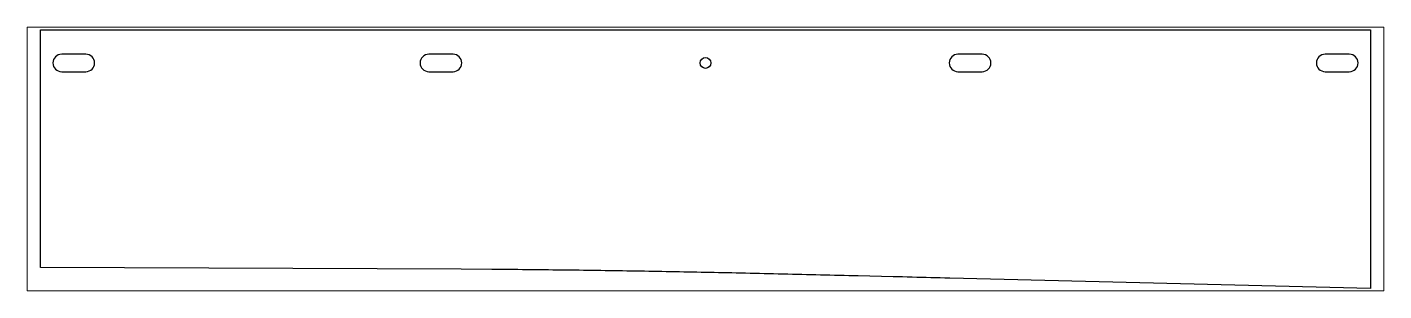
# Paper-space layout 'Layout1' of a CAD drawing. Header units: millimetres. Extents: x 0 to 257, y 72 to 123.
# The model-space entities are those that its viewports show. They can reach past a viewport. Long polylines and large blocks are cut down to what shows.
import ezdxf

# ---------------------------------------------------------------- set-up
doc = ezdxf.new("R2010")
doc.units = ezdxf.units.MM
doc.header["$LTSCALE"] = 25
doc.layers.add('3_Pezzi', color=7, linetype='Continuous')
doc.layers.add('5_Bulloni', color=7, linetype='Continuous')

# ---------------------------------------------------------------- blocks, each defined once
blk = doc.blocks.new('BL1553344784_00001')
at = {"layer": '5_Bulloni', "color": 4, "linetype": 'Continuous'}
for p, q in [((27.25, 63), (12.75, 63)), ((12.75, 52.5), (27.25, 52.5))]:
    blk.add_line(p, q, dxfattribs=at)
for centre, start, end in [((12.75, 57.75), 90, 270), ((27.25, 57.75), 270, 90)]:
    blk.add_arc(centre, 5.25, start, end, dxfattribs=at)
blk = doc.blocks.new('BL1553344784_00002')
at = {"layer": '5_Bulloni', "color": 2, "linetype": 'Continuous'}
blk.add_circle((398.78, 57.75), 3.25, dxfattribs=at)
blk = doc.blocks.new('BL1553344784_00003')
at = {"layer": '5_Bulloni', "color": 4, "linetype": 'Continuous'}
for p, q in [((247.41, 63), (232.91, 63)), ((232.91, 52.5), (247.41, 52.5))]:
    blk.add_line(p, q, dxfattribs=at)
for centre, start, end in [((232.91, 57.75), 90, 270), ((247.41, 57.75), 270, 90)]:
    blk.add_arc(centre, 5.25, start, end, dxfattribs=at)
blk = doc.blocks.new('BL1553344784_00004')
at = {"layer": '5_Bulloni', "color": 4, "linetype": 'Continuous'}
for p, q in [((564.65, 63), (550.15, 63)), ((550.15, 52.5), (564.65, 52.5))]:
    blk.add_line(p, q, dxfattribs=at)
for centre, start, end in [((550.15, 57.75), 90, 270), ((564.65, 57.75), 270, 90)]:
    blk.add_arc(centre, 5.25, start, end, dxfattribs=at)
blk = doc.blocks.new('BL1553344784_00005')
at = {"layer": '5_Bulloni', "color": 4, "linetype": 'Continuous'}
for p, q in [((784.81, 63), (770.31, 63)), ((770.31, 52.5), (784.81, 52.5))]:
    blk.add_line(p, q, dxfattribs=at)
for centre, start, end in [((770.31, 57.75), 90, 270), ((784.81, 57.75), 270, 90)]:
    blk.add_arc(centre, 5.25, start, end, dxfattribs=at)
blk = doc.blocks.new('BL1553344784_00006')
at = {"layer": '3_Pezzi', "color": 3, "linetype": 'Continuous'}
for p, q in [((0, -65.09), (0, 77.75)), ((0, 77.75), (797.56, 77.75)), ((797.56, 77.75), (797.56, -77.7)), ((252.36, -66.25), (0, -65.09)), ((270.66, -66.35), (252.36, -66.25)), ((273.28, -66.37), (270.66, -66.35)), ((275.89, -66.39), (273.28, -66.37)), ((278.51, -66.41), (275.89, -66.39)), ((281.12, -66.43), (278.51, -66.41)), ((283.73, -66.45), (281.12, -66.43)), ((286.35, -66.47), (283.73, -66.45)), ((288.96, -66.5), (286.35, -66.47)), ((291.58, -66.52), (288.96, -66.5)), ((294.19, -66.55), (291.58, -66.52)), ((296.81, -66.57), (294.19, -66.55)), ((299.42, -66.6), (296.81, -66.57)), ((302.04, -66.62), (299.42, -66.6)), ((304.65, -66.65), (302.04, -66.62)), ((307.27, -66.68), (304.65, -66.65)), ((309.89, -66.71), (307.27, -66.68)), ((312.5, -66.74), (309.89, -66.71)), ((315.11, -66.77), (312.5, -66.74)), ((317.73, -66.81), (315.11, -66.77)), ((320.34, -66.84), (317.73, -66.81)), ((322.96, -66.87), (320.34, -66.84)), ((325.57, -66.91), (322.96, -66.87)), ((328.19, -66.94), (325.57, -66.91)), ((330.8, -66.98), (328.19, -66.94)), ((333.41, -67.01), (330.8, -66.98)), ((336.03, -67.05), (333.41, -67.01)), ((338.64, -67.09), (336.03, -67.05)), ((341.26, -67.13), (338.64, -67.09)), ((343.87, -67.17), (341.26, -67.13)), ((346.48, -67.21), (343.86, -67.17)), ((349.09, -67.25), (346.48, -67.21)), ((351.71, -67.29), (349.09, -67.25)), ((354.32, -67.33), (351.71, -67.29)), ((356.94, -67.38), (354.32, -67.33)), ((359.55, -67.42), (356.94, -67.38)), ((362.17, -67.46), (359.55, -67.42)), ((364.79, -67.51), (362.17, -67.46)), ((367.4, -67.55), (364.79, -67.51)), ((370.02, -67.6), (367.4, -67.55)), ((372.63, -67.65), (370.02, -67.6)), ((375.25, -67.7), (372.63, -67.65)), ((377.86, -67.74), (375.25, -67.7)), ((380.48, -67.79), (377.86, -67.74)), ((383.1, -67.84), (380.48, -67.79)), ((385.71, -67.89), (383.1, -67.84)), ((388.33, -67.94), (385.71, -67.89)), ((390.94, -67.99), (388.33, -67.94)), ((393.55, -68.04), (390.94, -67.99)), ((396.17, -68.09), (393.55, -68.04)), ((398.78, -68.15), (396.17, -68.09)), ((401.4, -68.2), (398.78, -68.15)), ((404.01, -68.25), (401.4, -68.2)), ((406.62, -68.31), (404.01, -68.25)), ((409.24, -68.36), (406.62, -68.31)), ((411.85, -68.42), (409.24, -68.36)), ((414.47, -68.47), (411.85, -68.42)), ((417.08, -68.53), (414.47, -68.47)), ((417.09, -68.53), (417.08, -68.53)), ((419.91, -68.59), (417.09, -68.53)), ((422.72, -68.65), (419.91, -68.59)), ((425.54, -68.71), (422.72, -68.65)), ((428.35, -68.77), (425.54, -68.71)), ((431.17, -68.84), (428.35, -68.77)), ((433.98, -68.9), (431.17, -68.84)), ((436.8, -68.96), (433.98, -68.9)), ((439.61, -69.02), (436.8, -68.96)), ((442.43, -69.09), (439.61, -69.02)), ((445.24, -69.15), (442.43, -69.09)), ((448.06, -69.22), (445.24, -69.15)), ((450.87, -69.28), (448.06, -69.22)), ((453.68, -69.35), (450.87, -69.28)), ((456.5, -69.42), (453.68, -69.35)), ((459.31, -69.48), (456.5, -69.42)), ((462.13, -69.55), (459.31, -69.48)), ((464.95, -69.61), (462.13, -69.55)), ((467.76, -69.68), (464.95, -69.61)), ((470.58, -69.75), (467.76, -69.68)), ((473.39, -69.81), (470.58, -69.75)), ((476.21, -69.88), (473.39, -69.81)), ((479.03, -69.95), (476.21, -69.88)), ((481.84, -70.02), (479.03, -69.95)), ((484.66, -70.09), (481.84, -70.02)), ((487.47, -70.16), (484.66, -70.09)), ((490.29, -70.22), (487.47, -70.16)), ((511.3, -70.74), (490.29, -70.22)), ((511.31, -70.74), (511.3, -70.74)), ((514.14, -70.81), (511.31, -70.74)), ((516.96, -70.88), (514.14, -70.81)), ((519.79, -70.95), (516.96, -70.88)), ((522.61, -71.02), (519.79, -70.95)), ((525.43, -71.09), (522.61, -71.02)), ((528.26, -71.16), (525.43, -71.09)), ((531.08, -71.23), (528.26, -71.16)), ((533.9, -71.3), (531.08, -71.23)), ((536.73, -71.37), (533.9, -71.3)), ((539.55, -71.44), (536.73, -71.37)), ((542.37, -71.51), (539.55, -71.44)), ((545.2, -71.57), (542.37, -71.51)), ((797.56, -77.7), (545.2, -71.57))]:
    blk.add_line(p, q, dxfattribs=at)

msp = doc.modelspace()

# ---------------------------------------------------------------- block references
at = {"layer": '3_Pezzi'}
msp.add_blockref('BL1553344784_00006', (0, 0), dxfattribs=at)
at = {"layer": '5_Bulloni'}
for name in ['BL1553344784_00001', 'BL1553344784_00003', 'BL1553344784_00002', 'BL1553344784_00004', 'BL1553344784_00005']:
    msp.add_blockref(name, (0, 0), dxfattribs=at)

psp = doc.layouts.get("Layout1")

# ---------------------------------------------------------------- viewports
at = {"layer": '0'}
psp.add_viewport(center=(128.5, 97.5), size=(257, 50.0905), view_center_point=(398.78, 0.03), view_height=158.5564, dxfattribs=at)

doc.saveas('drawing.dxf')
